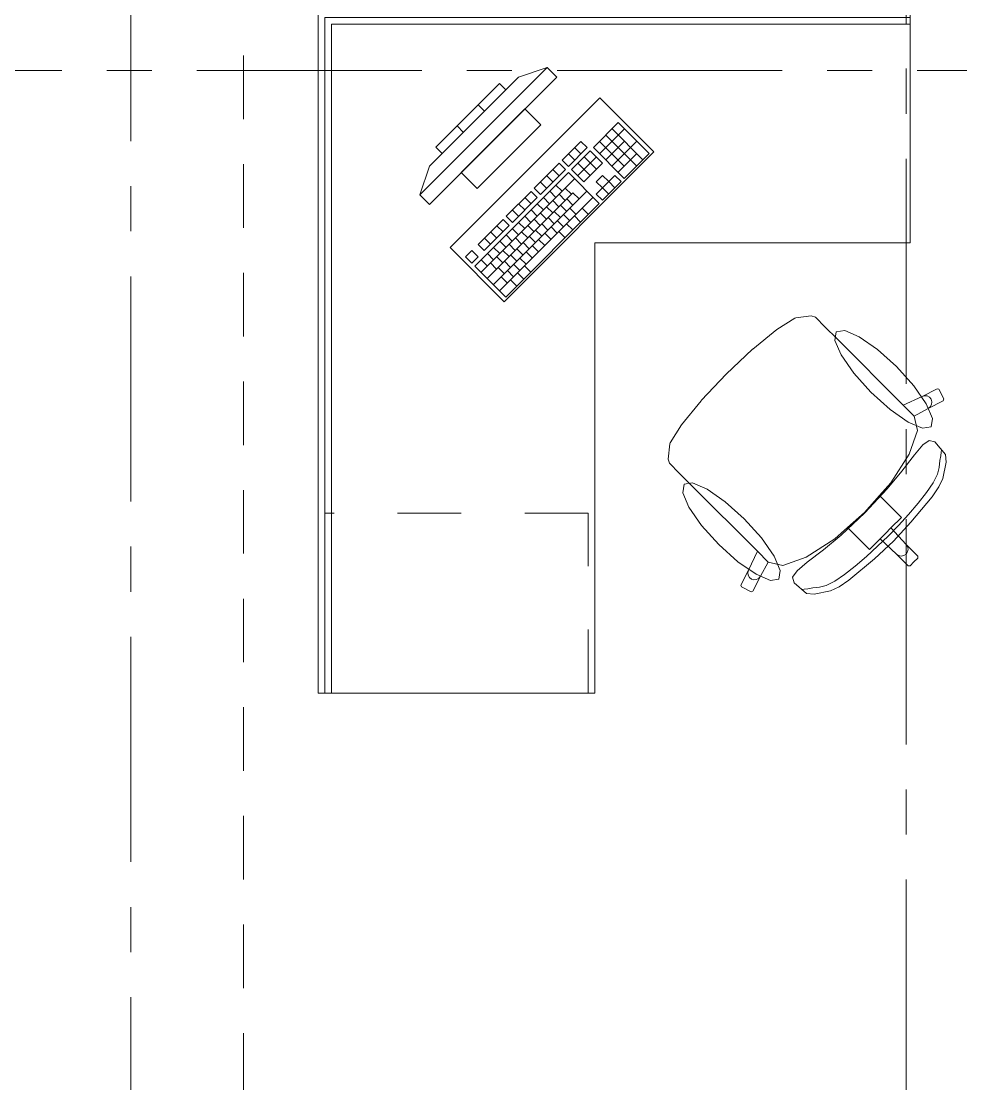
# Model space of a CAD drawing. Header units: inches. Extents: x -38 to 5698, y -33 to 92.
# Drawn here: x 314.577 to 316.664, y 32.158 to 34.516 of the extents above; entities that cross this region are included whole.
import ezdxf

# ---------------------------------------------------------------- set-up
doc = ezdxf.new("R2010")
doc.units = ezdxf.units.IN
doc.header["$MEASUREMENT"] = 0
for name, pattern in [('Hidden Line', [0.195611, 0.141111, -0.0545]), ('Punto & Raya', [0.65, 0.5, -0.075, 0, -0.075]), ('Rayas', [0.282222, 0.141111, -0.141111])]:
    doc.linetypes.add(name, pattern=pattern)
for name, color, linetype in [('02 _ ARQ _ ALB _ Ejes Generales', 7, 'Continuous'), ('08 _ STR _ EXT _ 09 Vigas', 7, 'Continuous'), ('Interior - Mobiliario', 7, 'Continuous'), ('Marcador - Secciones', 251, 'Continuous')]:
    doc.layers.add(name, color=color, linetype=linetype)

msp = doc.modelspace()

# ---------------------------------------------------------------- linework, layer by layer
at = {"layer": '02 _ ARQ _ ALB _ Ejes Generales', "color": 252, "linetype": 'Punto & Raya', "lineweight": 13}
msp.add_line((314.82, 3.05), (314.82, 44.9), dxfattribs=at)
at = {"layer": '08 _ STR _ EXT _ 09 Vigas', "color": 251, "linetype": 'Hidden Line', "lineweight": 13}
msp.add_line((315.07, 30.2), (315.07, 39.4), dxfattribs=at)
at = {"layer": 'Interior - Mobiliario', "color": 175, "linetype": 'Continuous', "lineweight": 13}
for p, q in [((315.236, 34.5096), (315.236, 34.5396)), ((316.551, 34.5396), (316.551, 34.5096)), ((315.236, 33.0246), (315.236, 34.5096)), ((315.266, 34.5096), (315.266, 33.0246)), ((316.551, 34.5096), (315.266, 34.5096)), ((315.7449, 34.4135), (315.4621, 34.1307)), ((315.7449, 34.4135), (315.6813, 34.3923)), ((315.7661, 34.3923), (315.7449, 34.4135)), ((315.4833, 34.1095), (315.7661, 34.3923)), ((315.4833, 34.1943), (315.6813, 34.3923)), ((315.6389, 34.3782), (315.4974, 34.2367)), ((315.653, 34.364), (315.6389, 34.3782)), ((315.5116, 34.2226), (315.653, 34.364)), ((315.6954, 34.3216), (315.554, 34.1802)), ((315.6059, 34.3169), (315.5917, 34.331)), ((315.7308, 34.2862), (315.6954, 34.3216)), ((315.5587, 34.2697), (315.5446, 34.2839)), ((315.5894, 34.1448), (315.7308, 34.2862)), ((315.9029, 34.2912), (315.8475, 34.2358)), ((315.8612, 34.2221), (315.9166, 34.2775)), ((315.9576, 34.2088), (315.889, 34.2774)), ((315.9715, 34.2226), (315.9029, 34.2912)), ((315.82, 34.2495), (315.7785, 34.2079)), ((315.8337, 34.2357), (315.82, 34.2495)), ((315.9162, 34.1948), (315.8614, 34.2497)), ((315.8749, 34.2084), (315.9165, 34.2499)), ((315.9438, 34.1949), (315.8752, 34.2635)), ((315.8886, 34.1947), (315.944, 34.2501)), ((315.4974, 34.2367), (315.5116, 34.2226)), ((315.7922, 34.1942), (315.8337, 34.2357)), ((315.8406, 34.2289), (315.799, 34.1873)), ((315.8199, 34.2219), (315.8062, 34.2356)), ((315.868, 34.2015), (315.8406, 34.2289)), ((315.8475, 34.2358), (315.9161, 34.1672)), ((315.7715, 34.201), (315.7162, 34.1456)), ((315.7853, 34.1873), (315.7715, 34.201)), ((315.7785, 34.2079), (315.7922, 34.1942)), ((315.806, 34.208), (315.7923, 34.2218)), ((315.8128, 34.1736), (315.8543, 34.2152)), ((315.8403, 34.1738), (315.8129, 34.2012)), ((315.8265, 34.1599), (315.868, 34.2015)), ((315.8542, 34.1876), (315.8267, 34.215)), ((315.9024, 34.181), (315.9439, 34.2225)), ((315.9161, 34.1672), (315.9715, 34.2226)), ((315.4621, 34.1307), (315.4833, 34.1943)), ((315.554, 34.1802), (315.5894, 34.1448)), ((315.7921, 34.1804), (315.5844, 33.9727)), ((315.7299, 34.1319), (315.7853, 34.1873)), ((315.7714, 34.1734), (315.7577, 34.1871)), ((315.8607, 34.1119), (315.7921, 34.1804)), ((315.799, 34.1873), (315.8265, 34.1599)), ((315.5981, 33.959), (315.8058, 34.1667)), ((315.7437, 34.1457), (315.73, 34.1594)), ((315.7576, 34.1596), (315.7438, 34.1733)), ((315.8679, 34.1739), (315.854, 34.1601)), ((315.854, 34.1601), (315.8677, 34.1463)), ((315.8676, 34.1188), (315.9091, 34.1603)), ((315.8677, 34.1463), (315.8816, 34.1602)), ((315.8816, 34.1602), (315.8679, 34.1739)), ((315.8954, 34.174), (315.8816, 34.1602)), ((315.8953, 34.1465), (315.8816, 34.1602)), ((315.9091, 34.1603), (315.8954, 34.174)), ((315.4621, 34.1307), (315.4833, 34.1095)), ((315.6118, 33.9453), (315.8022, 34.1357)), ((315.6255, 33.9316), (315.8333, 34.1393)), ((315.7092, 34.1387), (315.6538, 34.0833)), ((315.7229, 34.125), (315.7092, 34.1387)), ((315.7162, 34.1456), (315.7299, 34.1319)), ((315.7643, 34.1252), (315.7506, 34.1389)), ((315.7781, 34.139), (315.7644, 34.1527)), ((315.7849, 34.1184), (315.7712, 34.1321)), ((315.7988, 34.1322), (315.7851, 34.1459)), ((315.8159, 34.122), (315.8022, 34.1357)), ((315.8677, 34.1463), (315.8539, 34.1325)), ((315.8539, 34.1325), (315.8676, 34.1188)), ((315.8815, 34.1326), (315.8677, 34.1463)), ((315.6393, 33.9179), (315.847, 34.1256)), ((315.653, 33.9041), (315.8607, 34.1119)), ((315.6676, 34.0696), (315.7229, 34.125)), ((315.6952, 34.0973), (315.6815, 34.111)), ((315.7091, 34.1111), (315.6954, 34.1248)), ((315.7366, 34.0975), (315.7229, 34.1112)), ((315.7504, 34.1113), (315.7367, 34.125)), ((315.7711, 34.1045), (315.7574, 34.1182)), ((315.7882, 34.0943), (315.7745, 34.108)), ((315.8021, 34.1081), (315.7884, 34.1218)), ((315.6538, 34.0833), (315.6676, 34.0696)), ((315.6814, 34.0834), (315.6677, 34.0971)), ((315.7089, 34.0698), (315.6952, 34.0835)), ((315.7227, 34.0836), (315.709, 34.0973)), ((315.7434, 34.0768), (315.7297, 34.0905)), ((315.7572, 34.0907), (315.7435, 34.1044)), ((315.7744, 34.0804), (315.7607, 34.0941)), ((315.795, 34.0736), (315.7813, 34.0874)), ((315.8089, 34.0875), (315.7952, 34.1012)), ((315.8191, 34.0703), (315.8054, 34.084)), ((315.8364, 34.0876), (315.8227, 34.1013)), ((315.6469, 34.0764), (315.5915, 34.021)), ((315.6052, 34.0073), (315.6606, 34.0627)), ((315.6468, 34.0488), (315.6331, 34.0625)), ((315.6606, 34.0627), (315.6469, 34.0764)), ((315.695, 34.0559), (315.6813, 34.0696)), ((315.7157, 34.0491), (315.702, 34.0629)), ((315.7295, 34.063), (315.7158, 34.0767)), ((315.7467, 34.0527), (315.733, 34.0664)), ((315.7606, 34.0666), (315.7468, 34.0803)), ((315.7673, 34.0459), (315.7536, 34.0597)), ((315.7812, 34.0598), (315.7675, 34.0735)), ((315.8018, 34.053), (315.7881, 34.0667)), ((315.6329, 34.035), (315.6192, 34.0487)), ((315.6674, 34.0282), (315.6536, 34.0419)), ((315.6812, 34.0421), (315.6675, 34.0558)), ((315.688, 34.0214), (315.6743, 34.0352)), ((315.7018, 34.0353), (315.6881, 34.049)), ((315.719, 34.025), (315.7053, 34.0388)), ((315.7329, 34.0389), (315.7191, 34.0526)), ((315.7535, 34.0321), (315.7398, 34.0458)), ((315.7845, 34.0357), (315.7708, 34.0494)), ((315.5915, 34.021), (315.6052, 34.0073)), ((315.6191, 34.0211), (315.6054, 34.0348)), ((315.6397, 34.0005), (315.6259, 34.0143)), ((315.6535, 34.0144), (315.6398, 34.0281)), ((315.6741, 34.0076), (315.6604, 34.0213)), ((315.7052, 34.0112), (315.6915, 34.0249)), ((315.7258, 34.0044), (315.7121, 34.0181)), ((315.7396, 34.0182), (315.7259, 34.032)), ((315.5777, 34.0071), (315.5638, 33.9933)), ((315.5638, 33.9933), (315.5775, 33.9796)), ((315.5775, 33.9796), (315.5914, 33.9934)), ((315.5914, 33.9934), (315.5777, 34.0071)), ((315.6258, 33.9867), (315.6121, 34.0004)), ((315.6464, 33.9799), (315.6327, 33.9936)), ((315.6603, 33.9937), (315.6466, 34.0075)), ((315.6775, 33.9835), (315.6638, 33.9972)), ((315.6913, 33.9973), (315.6776, 34.0111)), ((315.6981, 33.9767), (315.6844, 33.9904)), ((315.712, 33.9906), (315.6982, 34.0043)), ((315.5844, 33.9727), (315.653, 33.9041)), ((315.612, 33.9728), (315.5982, 33.9866)), ((315.6326, 33.9661), (315.6189, 33.9798)), ((315.6498, 33.9558), (315.6361, 33.9695)), ((315.6636, 33.9696), (315.6499, 33.9834)), ((315.6843, 33.9629), (315.6705, 33.9766)), ((315.7084, 33.9595), (315.6946, 33.9732)), ((315.6566, 33.9352), (315.6429, 33.9489)), ((315.6704, 33.949), (315.6567, 33.9627)), ((315.6772, 33.9284), (315.6635, 33.9421)), ((315.6928, 33.944), (315.6791, 33.9577)), ((316.2552, 33.8323), (316.2953, 33.8572)), ((316.2953, 33.8572), (316.2974, 33.8581)), ((316.2974, 33.8581), (316.3313, 33.8621)), ((316.3313, 33.8621), (316.3406, 33.8592)), ((316.3406, 33.8592), (316.3626, 33.8373)), ((316.2016, 33.7887), (316.2552, 33.8323)), ((316.3626, 33.8373), (316.3881, 33.8118)), ((316.3881, 33.8118), (316.5359, 33.6639)), ((316.1424, 33.7332), (316.2007, 33.788)), ((316.2007, 33.788), (316.2016, 33.7887)), ((316.1424, 33.7332), (316.0876, 33.6749)), ((316.5359, 33.6639), (316.5777, 33.6835)), ((316.5777, 33.6835), (316.6108, 33.7005)), ((316.5777, 33.6835), (316.5833, 33.6851)), ((316.5833, 33.6851), (316.5892, 33.6844)), ((316.5892, 33.6844), (316.5943, 33.6816)), ((316.5943, 33.6816), (316.5979, 33.677)), ((316.6108, 33.7005), (316.6148, 33.6992)), ((316.6148, 33.6992), (316.6257, 33.6778)), ((316.0869, 33.674), (316.0433, 33.6204)), ((316.0876, 33.6749), (316.0869, 33.674)), ((316.5602, 33.6397), (316.5359, 33.6639)), ((316.6243, 33.6737), (316.5912, 33.6568)), ((316.5958, 33.6604), (316.5912, 33.6568)), ((316.5987, 33.6656), (316.5958, 33.6604)), ((316.5979, 33.677), (316.5994, 33.6714)), ((316.5994, 33.6714), (316.5987, 33.6656)), ((316.6257, 33.6778), (316.6243, 33.6737)), ((316.5912, 33.6568), (316.5602, 33.6395)), ((316.5602, 33.6397), (316.5602, 33.6395)), ((316.5602, 33.6395), (316.5677, 33.6075)), ((316.0433, 33.6204), (316.0184, 33.5803)), ((316.5677, 33.6075), (316.5493, 33.5555)), ((316.0175, 33.5782), (316.0135, 33.5443)), ((316.0184, 33.5803), (316.0175, 33.5782)), ((316.5605, 33.5535), (316.5791, 33.5758)), ((316.5791, 33.5758), (316.5934, 33.5858)), ((316.5934, 33.5858), (316.6063, 33.5824)), ((316.6063, 33.5824), (316.6295, 33.5545)), ((316.6199, 33.5598), (316.6207, 33.5643)), ((316.0135, 33.5443), (316.0164, 33.535)), ((316.5493, 33.5555), (316.508, 33.4917)), ((316.5325, 33.5173), (316.5605, 33.5535)), ((316.6159, 33.5256), (316.617, 33.541)), ((316.617, 33.541), (316.6191, 33.5518)), ((316.6191, 33.5518), (316.6199, 33.5598)), ((316.6295, 33.5545), (316.6314, 33.5378)), ((316.0164, 33.535), (316.0383, 33.513)), ((316.4998, 33.478), (316.5325, 33.5173)), ((316.612, 33.5109), (316.6159, 33.5256)), ((316.6314, 33.5378), (316.6236, 33.5016)), ((316.0383, 33.513), (316.0638, 33.4875)), ((316.602, 33.492), (316.612, 33.5109)), ((316.6236, 33.5016), (316.6146, 33.4824)), ((316.0638, 33.4875), (316.2117, 33.3397)), ((316.4503, 33.4253), (316.4998, 33.478)), ((316.508, 33.4917), (316.4832, 33.4636)), ((316.5686, 33.4464), (316.5872, 33.4702)), ((316.5872, 33.4702), (316.602, 33.492)), ((316.6146, 33.4824), (316.5997, 33.4607)), ((316.4832, 33.4636), (316.4499, 33.4257)), ((316.4832, 33.4636), (316.5106, 33.4362)), ((316.5474, 33.4216), (316.5686, 33.4464)), ((316.5997, 33.4607), (316.5529, 33.404)), ((316.4503, 33.4253), (316.3976, 33.3758)), ((316.412, 33.3924), (316.4499, 33.4257)), ((316.5106, 33.4362), (316.5317, 33.415)), ((316.5249, 33.397), (316.5474, 33.4216)), ((316.5317, 33.415), (316.5081, 33.3914)), ((316.5529, 33.404), (316.5138, 33.3618)), ((316.3976, 33.3758), (316.3583, 33.3431)), ((316.3839, 33.3676), (316.412, 33.3924)), ((316.412, 33.3924), (316.4394, 33.365)), ((316.4842, 33.3675), (316.4961, 33.3795)), ((316.5081, 33.3914), (316.4961, 33.3795)), ((316.5021, 33.3735), (316.5249, 33.397)), ((316.5081, 33.3914), (316.5421, 33.3549)), ((316.3201, 33.3263), (316.3839, 33.3676)), ((316.4394, 33.365), (316.4606, 33.3439)), ((316.4606, 33.3439), (316.4842, 33.3675)), ((316.4716, 33.3227), (316.5138, 33.3618)), ((316.5021, 33.3735), (316.4786, 33.3507)), ((316.4842, 33.3675), (316.5207, 33.3335)), ((316.5421, 33.3549), (316.5453, 33.35)), ((316.5421, 33.3549), (316.5682, 33.3288)), ((316.2117, 33.3397), (316.1921, 33.2979)), ((316.2359, 33.3154), (316.2117, 33.3397)), ((316.3583, 33.3431), (316.3221, 33.3152)), ((316.454, 33.3282), (316.4292, 33.307)), ((316.4786, 33.3507), (316.454, 33.3282)), ((316.5207, 33.3335), (316.5256, 33.3303)), ((316.5207, 33.3335), (316.5468, 33.3074)), ((316.5256, 33.3303), (316.5313, 33.3292)), ((316.5313, 33.3292), (316.5371, 33.3304)), ((316.5371, 33.3304), (316.542, 33.3336)), ((316.5452, 33.3385), (316.542, 33.3336)), ((316.5464, 33.3443), (316.5452, 33.3385)), ((316.5453, 33.35), (316.5464, 33.3443)), ((316.5682, 33.3288), (316.5681, 33.3245)), ((316.2188, 33.2844), (316.2361, 33.3154)), ((316.2359, 33.3154), (316.2361, 33.3154)), ((316.2361, 33.3154), (316.2681, 33.3079)), ((316.2681, 33.3079), (316.3201, 33.3263)), ((316.3221, 33.3152), (316.2998, 33.2965)), ((316.4292, 33.307), (316.4054, 33.2884)), ((316.4149, 33.2759), (316.4716, 33.3227)), ((316.5468, 33.3074), (316.5511, 33.3075)), ((316.5511, 33.3075), (316.5596, 33.316)), ((316.5681, 33.3245), (316.5596, 33.316)), ((316.1921, 33.2979), (316.1751, 33.2648)), ((316.1921, 33.2979), (316.1905, 33.2923)), ((316.1905, 33.2923), (316.1912, 33.2864)), ((316.1912, 33.2864), (316.194, 33.2813)), ((316.194, 33.2813), (316.1986, 33.2777)), ((316.2019, 33.2513), (316.2188, 33.2844)), ((316.2152, 33.2798), (316.2188, 33.2844)), ((316.2998, 33.2965), (316.2898, 33.2822)), ((316.2898, 33.2822), (316.2932, 33.2693)), ((316.4054, 33.2884), (316.3836, 33.2736)), ((316.1751, 33.2648), (316.1764, 33.2608)), ((316.1764, 33.2608), (316.1978, 33.2499)), ((316.1986, 33.2777), (316.2042, 33.2762)), ((316.2042, 33.2762), (316.2101, 33.2769)), ((316.2101, 33.2769), (316.2152, 33.2798)), ((316.2932, 33.2693), (316.3211, 33.2461)), ((316.3238, 33.2565), (316.3158, 33.2557)), ((316.3346, 33.2586), (316.3238, 33.2565)), ((316.35, 33.2597), (316.3346, 33.2586)), ((316.3647, 33.2636), (316.35, 33.2597)), ((316.3836, 33.2736), (316.3647, 33.2636)), ((316.374, 33.252), (316.3932, 33.261)), ((316.3932, 33.261), (316.4149, 33.2759)), ((316.1978, 33.2499), (316.2019, 33.2513)), ((316.3158, 33.2557), (316.3113, 33.2549)), ((316.3211, 33.2461), (316.3378, 33.2442)), ((316.3378, 33.2442), (316.374, 33.252)), ((315.266, 33.0246), (315.236, 33.0246))]:
    msp.add_line(p, q, dxfattribs=at)
at = {"layer": 'Interior - Mobiliario', "color": 175, "linetype": 'Rayas', "lineweight": 13}
for p, q in [((315.836, 33.4246), (315.251, 33.4246)), ((315.836, 33.0246), (315.836, 33.4246))]:
    msp.add_line(p, q, dxfattribs=at)
at = {"layer": 'Interior - Mobiliario', "color": 175, "linetype": 'Continuous', "lineweight": 13, "flags": 128}
for points in [[(315.251, 34.5246), (315.251, 33.0246), (315.851, 33.0246), (315.851, 34.0246), (316.551, 34.0246), (316.551, 34.5246)], [(315.5293, 34.014), (315.6495, 33.8938), (315.9818, 34.2261), (315.8616, 34.3463)], [(316.5208, 33.7497), (316.559, 33.7072), (316.587, 33.6668), (316.6006, 33.6348), (316.5977, 33.6159), (316.5788, 33.613), (316.5468, 33.6266), (316.5064, 33.6546), (316.4639, 33.6928), (316.4258, 33.7353), (316.3978, 33.7756), (316.3841, 33.8077), (316.387, 33.8266), (316.4059, 33.8295), (316.438, 33.8159), (316.4784, 33.7878)], [(316.1259, 33.3548), (316.1684, 33.3166), (316.2088, 33.2886), (316.2408, 33.275), (316.2597, 33.2779), (316.2626, 33.2968), (316.249, 33.3288), (316.221, 33.3692), (316.1828, 33.4117), (316.1404, 33.4498), (316.1, 33.4779), (316.0679, 33.4915), (316.049, 33.4886), (316.0461, 33.4697), (316.0597, 33.4376), (316.0878, 33.3972)]]:
    msp.add_lwpolyline(points, close=True, dxfattribs=at)
at = {"layer": 'Marcador - Secciones', "color": 251, "linetype": 'Punto & Raya', "lineweight": 13}
for p, q in [((316.5425, 46.2111), (316.5425, 0.8878)), ((282.1667, 34.4067), (333.4403, 34.4067))]:
    msp.add_line(p, q, dxfattribs=at)

doc.saveas('drawing.dxf')
